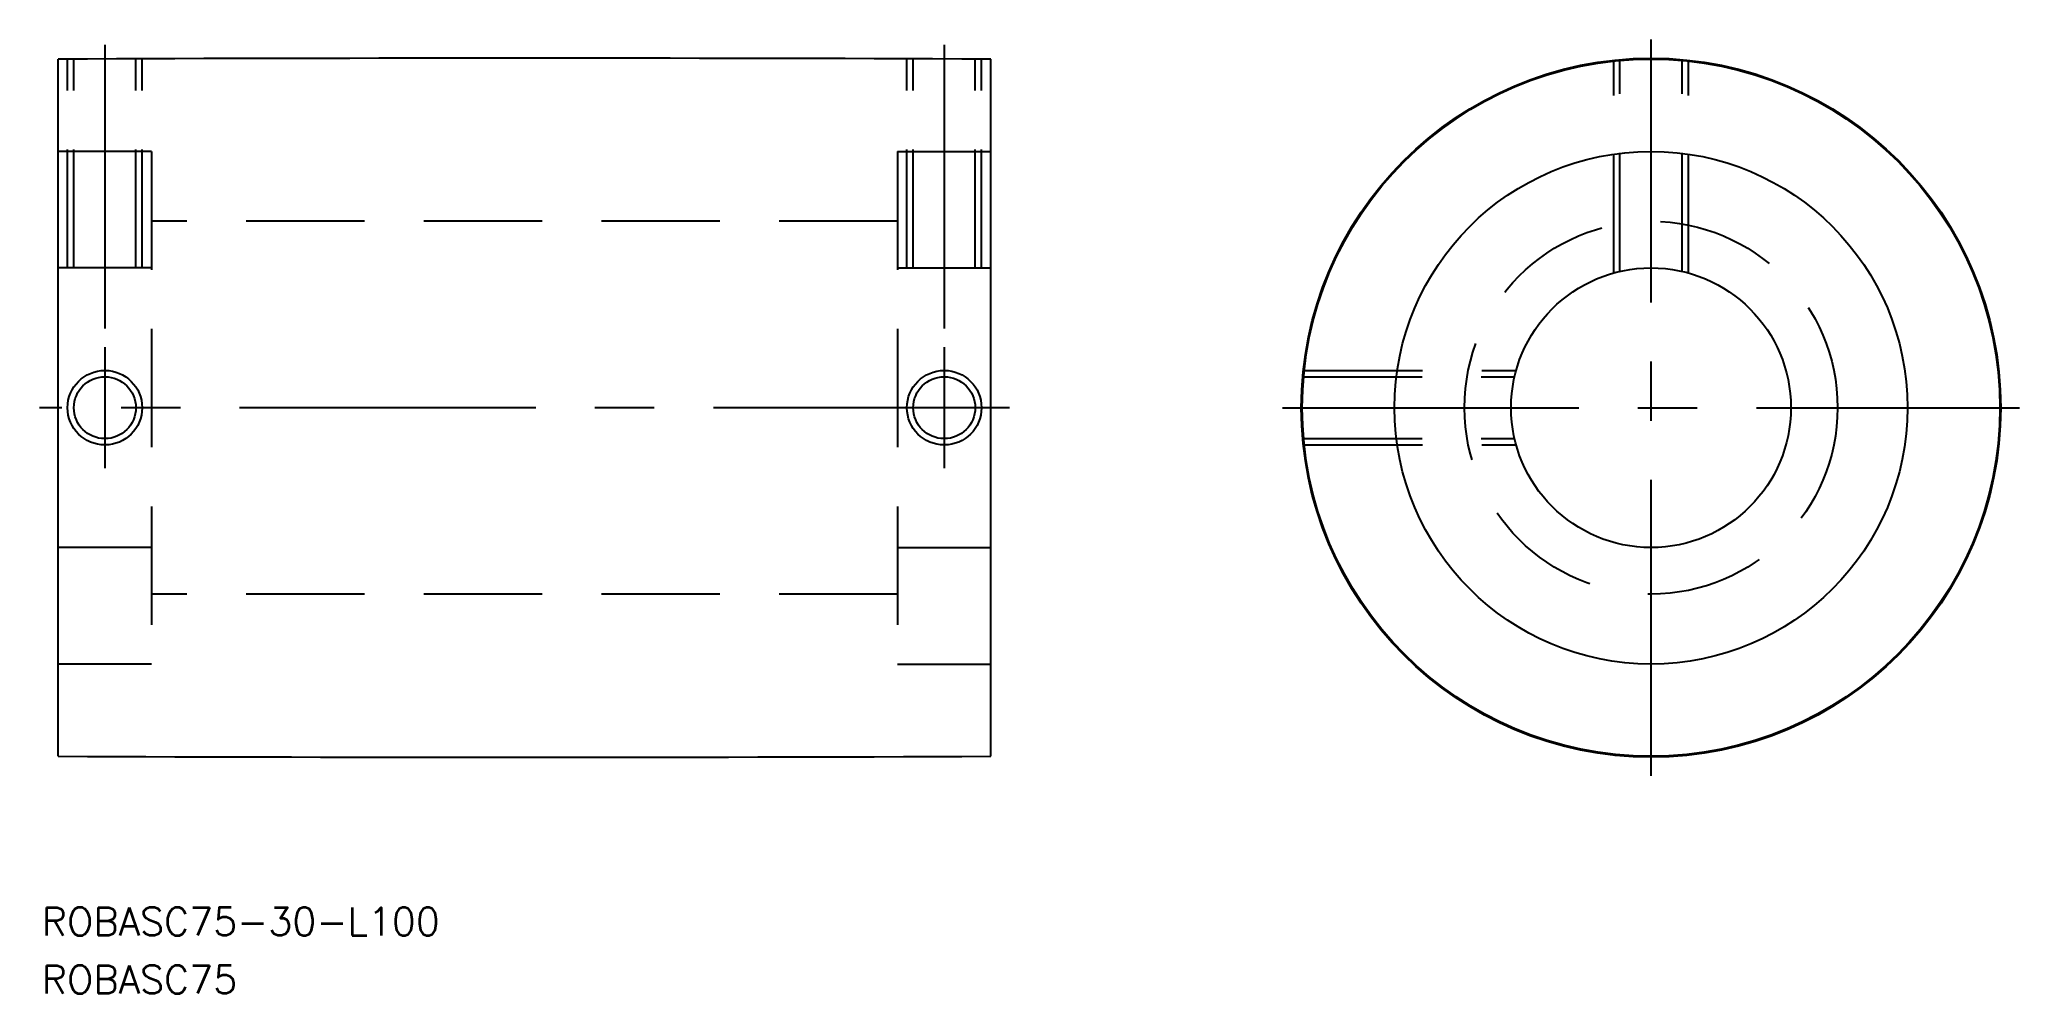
# Model space of a CAD drawing. Extents: x 148 to 360, y -63 to 39.
import ezdxf

# ---------------------------------------------------------------- set-up
doc = ezdxf.new("R2010")
doc.units = 0
doc.linetypes.add('CENTER', pattern=[50.8, 31.75, -6.35, 6.35, -6.35])
doc.linetypes.add('DASHED', pattern=[19.05, 12.7, -6.35])
doc.layers.get('0').update_dxf_attribs({"linetype": 'CONTINUOUS'})
doc.layers.add('CENTER', color=1, linetype='CONTINUOUS')
doc.styles.get("Standard").update_dxf_attribs({"font": 'txt.shx', "height": 3, "bigfont": 'bigfont.shx'})

# ---------------------------------------------------------------- blocks, each defined once
blk = doc.blocks.new('*U11')
at = {"color": 7, "linetype": 'CONTINUOUS'}
blk.add_text('ROBASC75-30-L100', height=3, dxfattribs=at).set_placement((148.23, -56.62))
blk = doc.blocks.new('*U12')
at = {"color": 7, "linetype": 'CONTINUOUS'}
blk.add_text('ROBASC75', height=3, dxfattribs=at).set_placement((148.23, -62.84))

msp = doc.modelspace()

# ---------------------------------------------------------------- linework, layer by layer
at = {"color": 7, "linetype": 'CONTINUOUS'}
for p, q in [((150, -37.4), (150, 37.4)), ((250, -37.4), (250, 37.4))]:
    msp.add_line(p, q, dxfattribs=at)
at = {"color": 3, "linetype": 'DASHED'}
for p, q in [((151, 15), (151, 37.4)), ((151.68, 15), (151.68, 37.41)), ((158.32, 15), (158.32, 37.43)), ((159, 15), (159, 37.43)), ((241, 15), (241, 37.43)), ((241.68, 15), (241.68, 37.43)), ((248.32, 15), (248.32, 37.41)), ((249, 15), (249, 37.4)), ((316.79, 14.46), (316.79, 37.19)), ((317.46, 14.63), (317.46, 37.25)), ((324.11, 14.63), (324.11, 37.25)), ((324.79, 14.46), (324.79, 37.19)), ((160, 27.5), (150, 27.5)), ((160, 27.5), (160, -27.5)), ((240, 27.5), (240, -27.5)), ((240, 27.5), (250, 27.5)), ((240, 20), (160, 20)), ((160, 15), (150, 15)), ((240, 15), (250, 15)), ((283.54, 3.32), (306.16, 3.32)), ((283.6, 4), (306.33, 4)), ((283.54, -3.32), (306.16, -3.32)), ((283.6, -4), (306.33, -4)), ((160, -15), (150, -15)), ((240, -15), (250, -15)), ((240, -20), (160, -20)), ((160, -27.5), (150, -27.5)), ((240, -27.5), (250, -27.5))]:
    msp.add_line(p, q, dxfattribs=at)
at = {"color": 7, "linetype": 'CONTINUOUS'}
for centre, radius in [((320.79, 0), 37.5), ((320.79, 0), 37.4), ((320.79, 0), 27.5), ((320.79, 0), 15), ((155, 0), 3.32), ((245, 0), 3.32)]:
    msp.add_circle(centre, radius, dxfattribs=at)
at = {"color": 3, "linetype": 'DASHED'}
msp.add_circle((320.79, 0), 20, dxfattribs=at)
at = {"color": 3, "linetype": 'CONTINUOUS'}
for centre in [(155, 0), (245, 0)]:
    msp.add_circle(centre, 4, dxfattribs=at)
at = {"color": 7, "linetype": 'CONTINUOUS'}
for centre, start, end in [((200, -12462.55), 89.770817, 90.229183), ((200, 12462.55), 269.770817, 270.229183)]:
    msp.add_arc(centre, 12500.05, start, end, dxfattribs=at)
at = {"layer": 'CENTER', "color": 1, "linetype": 'CENTER'}
for p, q in [((155, 38.92), (155, 8.5)), ((245, 38.92), (245, 8.5)), ((320.79, -39.5), (320.79, 39.5)), ((155, 6.5), (155, -6.5)), ((245, 6.5), (245, -6.5)), ((252, 0), (148, 0)), ((281.29, 0), (360.29, 0))]:
    msp.add_line(p, q, dxfattribs=at)

# ---------------------------------------------------------------- block references
at = {"color": 7, "linetype": 'CONTINUOUS'}
for name in ['*U11', '*U12']:
    msp.add_blockref(name, (0, 0), dxfattribs=at)

doc.saveas('drawing.dxf')
